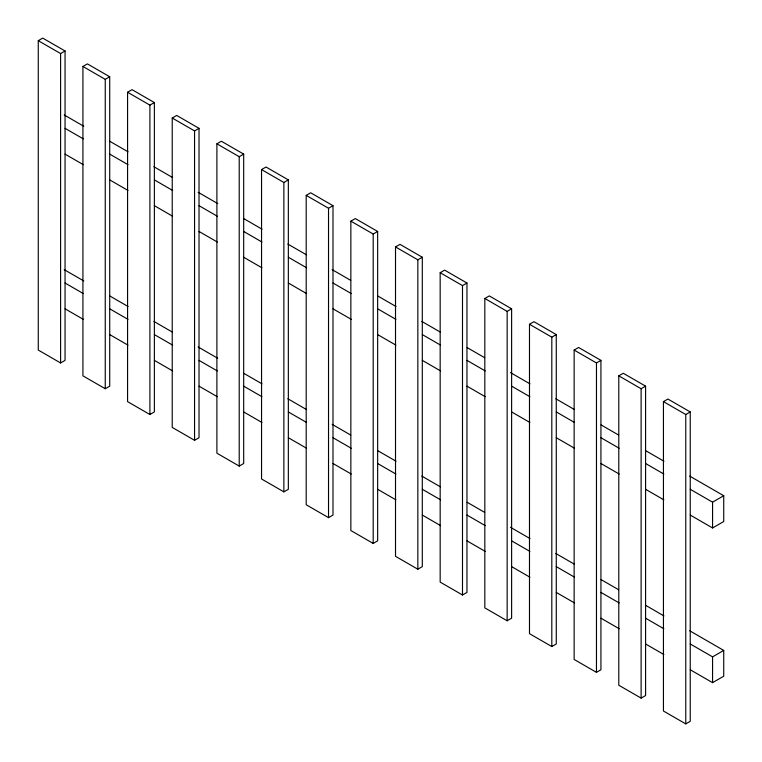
<?xml version="1.0" encoding="UTF-8"?>
<svg xmlns="http://www.w3.org/2000/svg" width="762" height="762" viewBox="0 0 762 762"><rect width="100%" height="100%" fill="white"/><g stroke="black" fill="none" stroke-linecap="round" stroke-linejoin="round"><path stroke-width="1.14" d="M38.271 40.681L42.729 38.1L65.056 50.987L65.056 360.378L60.598 362.96L38.271 350.063L38.271 40.681L60.598 53.569L65.056 50.987M82.925 66.456L87.392 63.884L109.718 76.771L109.718 386.163L105.251 388.734L82.925 375.847L82.925 66.456L105.251 79.353L109.718 76.771M127.578 92.24L132.045 89.659L154.372 102.556L154.372 411.937L149.904 414.518L127.578 401.631L127.578 92.24L149.904 105.137L154.372 102.556M172.231 118.024L176.698 115.443L199.025 128.34L199.025 437.721L194.558 440.303L172.231 427.406L172.231 118.024L194.558 130.912L199.025 128.34M216.894 143.808L221.351 141.227L243.688 154.115L243.688 463.506L239.22 466.087L216.894 453.19L216.894 143.808L239.22 156.696L243.688 154.115M261.547 169.583L266.014 167.011L288.341 179.899L288.341 489.29L283.874 491.861L261.547 478.974L261.547 169.583L283.874 182.48L288.341 179.899M306.2 195.367L310.667 192.786L332.994 205.683L332.994 515.064L328.527 517.646L306.2 504.758L306.2 195.367L328.527 208.264L332.994 205.683M350.853 221.151L355.321 218.57L377.647 231.467L377.647 540.849L373.19 543.43L350.853 530.533L350.853 221.151L373.19 234.039L377.647 231.467M395.516 246.936L399.983 244.354L422.31 257.242L422.31 566.633L417.843 569.214L395.516 556.317L395.516 246.936L417.843 259.823L422.31 257.242M440.169 272.71L444.637 270.139L466.963 283.026L466.963 592.417L462.496 594.989L440.169 582.101L440.169 272.71L462.496 285.607L466.963 283.026M484.822 298.494L489.29 295.913L511.616 308.81L511.616 618.192L507.149 620.773L484.822 607.886L484.822 298.494L507.149 311.391L511.616 308.81M529.485 324.279L533.943 321.697L556.27 334.594L556.27 643.976L551.812 646.557L529.485 633.66L529.485 324.279L551.812 337.166L556.27 334.594M574.138 350.063L578.606 347.482L600.932 360.369L600.932 669.76L596.465 672.341L574.138 659.444L574.138 350.063L596.465 362.95L600.932 360.369M618.792 375.837L623.259 373.266L645.585 386.153L645.585 695.544L641.118 698.116L618.792 685.228L618.792 375.837L641.118 388.734L645.585 386.153M663.445 401.622L667.912 399.04L690.239 411.937L690.239 721.319L685.771 723.9L663.445 711.013L663.445 401.622L685.771 414.518L690.239 411.937M690.239 489.28L712.565 502.177L723.729 495.729L723.729 521.513L712.565 527.952L690.239 515.064M690.239 643.976L712.565 656.863L723.729 650.424L723.729 676.199L712.565 682.647L690.239 669.76M64.199 114.948L83.782 126.254M109.547 141.132L128.092 151.838M153.857 166.716L172.403 177.422M198.168 192.3L217.751 203.597M243.516 218.475L262.061 229.181M287.826 244.059L306.372 254.765M332.137 269.643L350.682 280.349M377.476 295.818L396.03 306.534M421.796 321.402L440.341 332.108M467.135 347.586L484.651 357.692M510.416 372.57L530 383.877M555.755 398.745L574.31 409.461M601.104 424.929L618.62 435.045M645.414 450.513L663.959 461.22M689.724 476.098L723.729 495.729M65.056 128.34L83.325 138.884M109.718 154.115L127.987 164.668M154.372 179.899L172.641 190.452M199.025 205.683L217.294 216.227M243.688 231.467L261.947 242.011M288.341 257.242L306.61 267.795M332.994 283.026L351.263 293.58M377.647 308.81L395.916 319.354M422.31 334.594L440.579 345.138M466.963 360.369L485.232 370.923M511.616 386.153L529.885 396.707M556.27 411.937L574.538 422.481M600.932 437.721L619.201 448.266M645.585 463.496L663.854 474.05M65.056 154.124L83.325 164.668M109.718 179.899L127.987 190.452M154.372 205.683L172.641 216.227M199.025 231.467L217.294 242.011M243.688 257.251L261.947 267.795M288.341 283.026L306.61 293.58M332.994 308.81L351.263 319.354M377.647 334.594L395.916 345.138M422.31 360.378L440.579 370.923M466.963 386.153L485.232 396.707M511.616 411.937L529.885 422.481M556.27 437.721L574.538 448.266M600.932 463.506L619.201 474.05M645.585 489.28L663.854 499.834M64.199 269.643L83.782 280.949M109.547 295.818L128.092 306.534M153.857 321.402L172.403 332.118M198.168 346.986L217.751 358.292M243.516 373.17L262.061 383.877M287.826 398.755L306.372 409.461M332.137 424.339L350.682 435.045M377.476 450.513L396.03 461.22M421.796 476.098L440.341 486.804M467.135 502.272L484.651 512.388M510.416 527.266L530 538.572M555.755 553.441L574.31 564.147M601.104 579.615L618.62 589.731M645.414 605.199L663.959 615.915M689.724 630.784L723.729 650.424M65.056 283.026L83.325 293.58M109.718 308.81L127.987 319.364M154.372 334.594L172.641 345.138M199.025 360.378L217.294 370.923M243.688 386.153L261.947 396.707M288.341 411.937L306.61 422.491M332.994 437.721L351.263 448.266M377.647 463.506L395.916 474.05M422.31 489.28L440.579 499.834M466.963 515.064L485.232 525.618M511.616 540.849L529.885 551.393M556.27 566.633L574.538 577.177M600.932 592.407L619.201 602.961M645.585 618.192L663.854 628.745M65.056 308.81L83.325 319.364M109.718 334.594L127.987 345.138M154.372 360.378L172.641 370.923M199.025 386.163L217.294 396.707M243.688 411.937L261.947 422.491M288.341 437.721L306.61 448.266M332.994 463.506L351.263 474.05M377.647 489.29L395.916 499.834M422.31 515.064L440.579 525.618M466.963 540.849L485.232 551.393M511.616 566.633L529.885 577.177M556.27 592.417L574.538 602.961M600.932 618.192L619.201 628.745M645.585 643.976L663.854 654.52M712.565 502.177L712.565 527.952M712.565 656.863L712.565 682.647M685.771 414.518L685.771 723.9M641.118 388.734L641.118 698.116M596.465 362.95L596.465 672.341M551.812 337.166L551.812 646.557M507.149 311.391L507.149 620.773M462.496 285.607L462.496 594.989M417.843 259.823L417.843 569.214M373.19 234.039L373.19 543.43M328.527 208.264L328.527 517.646M283.874 182.48L283.874 491.861M239.22 156.696L239.22 466.087M194.558 130.912L194.558 440.303M149.904 105.137L149.904 414.518M105.251 79.353L105.251 388.734M60.598 53.569L60.598 362.96"/></g></svg>
